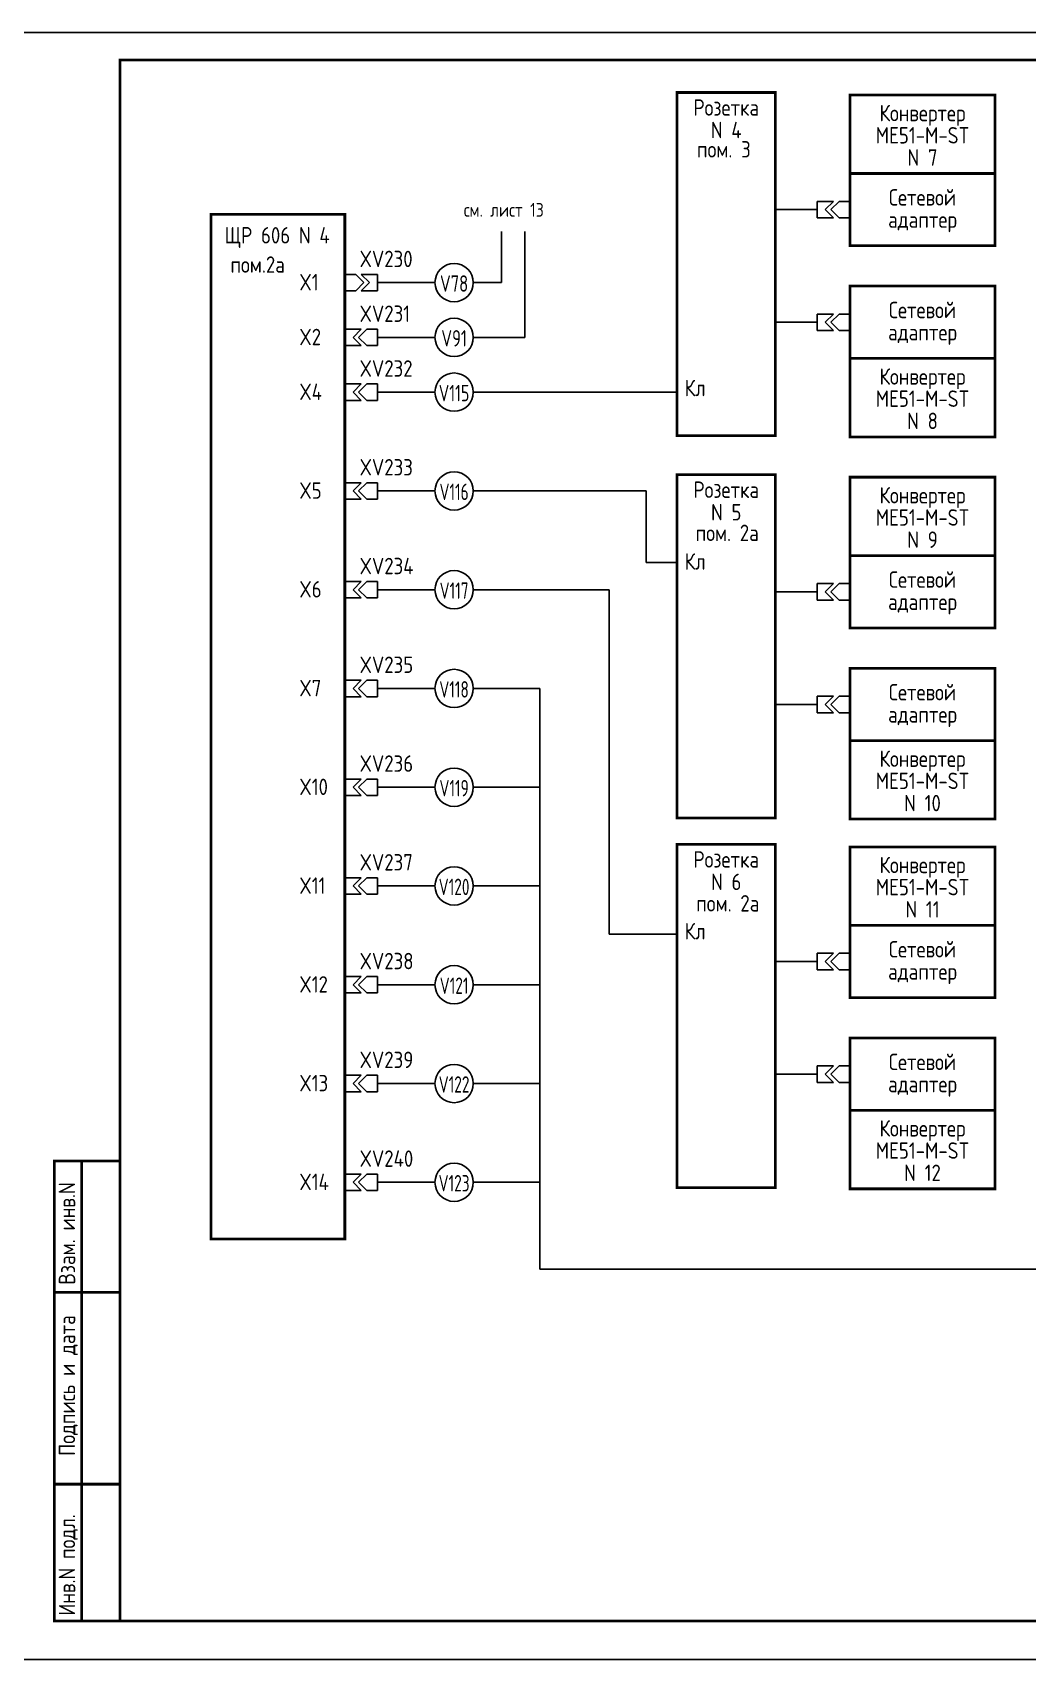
# Model space of a CAD drawing. Header units: millimetres. Extents: x -1014 to 2091, y -2505 to -1739.
# Drawn here: x 1510 to 1691.7, y -2036.3 to -1739.3 of the extents above; entities that cross this region are included whole.
import ezdxf
from ezdxf.enums import TextEntityAlignment as Align

# ---------------------------------------------------------------- set-up
doc = ezdxf.new("R2010")
doc.units = ezdxf.units.MM
doc.layers.add('FORMAT', color=7, linetype='Continuous')
doc.styles.add('SIMPLEX1', font='Simplex.shx', dxfattribs={"width": 0.8})
doc.styles.add('SN', font='Simplex.shx', dxfattribs={"width": 0.8, "oblique": 15})
doc.styles.get("Standard").update_dxf_attribs({"font": 'simplex.shx', "width": 0.8, "height": 2.5})

msp = doc.modelspace()

# ---------------------------------------------------------------- linework, layer by layer
for p, q in [((1653.31, -1771.67), (1645.7, -1771.67)), ((1653.31, -1770.17), (1653.31, -1773.17)), ((1595.66, -1784.99), (1595.66, -1775.69)), ((1599.92, -1794.99), (1599.92, -1775.69)), ((1573.04, -1786.49), (1573.04, -1783.49)), ((1573.04, -1784.99), (1583.51, -1784.99)), ((1590.51, -1784.99), (1595.66, -1784.99)), ((1653.31, -1790.73), (1653.31, -1793.73)), ((1567.04, -1793.49), (1567.04, -1796.49)), ((1653.31, -1792.23), (1645.7, -1792.23)), ((1573.04, -1794.99), (1583.51, -1794.99)), ((1590.51, -1794.99), (1599.92, -1794.99)), ((1567.04, -1803.49), (1567.04, -1806.49)), ((1573.04, -1804.99), (1583.51, -1804.99)), ((1590.51, -1804.99), (1627.71, -1804.99)), ((1567.04, -1821.52), (1567.04, -1824.52)), ((1573.04, -1823.02), (1583.51, -1823.02)), ((1622.1, -1823.02), (1590.51, -1823.02)), ((1622.1, -1836.1), (1622.1, -1823.02)), ((1627.71, -1836.1), (1622.1, -1836.1)), ((1567.04, -1839.55), (1567.04, -1842.55)), ((1573.04, -1841.05), (1583.51, -1841.05)), ((1615.32, -1841.05), (1590.51, -1841.05)), ((1615.32, -1903.91), (1615.32, -1841.05)), ((1653.31, -1839.94), (1653.31, -1842.94)), ((1653.31, -1841.44), (1645.7, -1841.44)), ((1567.04, -1857.58), (1567.04, -1860.58)), ((1573.04, -1859.08), (1583.51, -1859.08)), ((1590.51, -1859.08), (1602.67, -1859.08)), ((1602.67, -1859.08), (1602.67, -1949.23)), ((1653.31, -1862), (1645.7, -1862)), ((1653.31, -1860.5), (1653.31, -1863.5)), ((1567.04, -1875.61), (1567.04, -1878.61)), ((1573.04, -1877.11), (1583.51, -1877.11)), ((1590.51, -1877.11), (1602.67, -1877.11)), ((1567.04, -1893.64), (1567.04, -1896.64)), ((1573.04, -1895.14), (1583.51, -1895.14)), ((1590.51, -1895.14), (1602.67, -1895.14)), ((1627.71, -1903.91), (1615.32, -1903.91)), ((1653.31, -1908.93), (1645.7, -1908.93)), ((1653.31, -1907.43), (1653.31, -1910.43)), ((1567.04, -1911.67), (1567.04, -1914.67)), ((1573.04, -1913.17), (1583.51, -1913.17)), ((1590.51, -1913.17), (1602.67, -1913.17)), ((1567.04, -1929.7), (1567.04, -1932.7)), ((1653.31, -1929.49), (1645.7, -1929.49)), ((1653.31, -1927.99), (1653.31, -1930.99)), ((1573.04, -1931.2), (1583.51, -1931.2)), ((1590.51, -1931.2), (1602.67, -1931.2)), ((1567.04, -1947.73), (1567.04, -1950.73)), ((1573.04, -1949.23), (1583.51, -1949.23)), ((1590.51, -1949.23), (1602.67, -1949.23)), ((1602.67, -1949.23), (1602.67, -1965.1)), ((1602.67, -1965.1), (1796.88, -1965.1))]:
    msp.add_line(p, q)
at = {"ltscale": 2}
for p, q in [((1653.31, -1770.17), (1656.31, -1770.17)), ((1653.31, -1770.17), (1656.31, -1770.17)), ((1656.31, -1770.17), (1654.81, -1771.67)), ((1656.31, -1770.17), (1654.81, -1771.67)), ((1656.31, -1773.17), (1654.81, -1771.67)), ((1656.31, -1773.17), (1654.81, -1771.67)), ((1657.31, -1770.17), (1655.81, -1771.67)), ((1657.31, -1770.17), (1655.81, -1771.67)), ((1657.31, -1773.17), (1655.81, -1771.67)), ((1657.31, -1773.17), (1655.81, -1771.67)), ((1657.31, -1770.17), (1659.31, -1770.17)), ((1657.31, -1770.17), (1659.31, -1770.17)), ((1659.31, -1770.17), (1659.31, -1773.17)), ((1659.31, -1770.17), (1659.31, -1773.17)), ((1653.31, -1773.17), (1656.31, -1773.17)), ((1653.31, -1773.17), (1656.31, -1773.17)), ((1659.31, -1773.17), (1657.31, -1773.17)), ((1659.31, -1773.17), (1657.31, -1773.17)), ((1567.04, -1786.49), (1567.04, -1783.49)), ((1567.04, -1783.49), (1569.04, -1783.49)), ((1567.04, -1786.49), (1567.04, -1783.49)), ((1567.04, -1783.49), (1569.04, -1783.49)), ((1569.04, -1783.49), (1570.54, -1784.99)), ((1569.04, -1783.49), (1570.54, -1784.99)), ((1573.04, -1783.49), (1570.04, -1783.49)), ((1570.04, -1783.49), (1571.54, -1784.99)), ((1573.04, -1783.49), (1570.04, -1783.49)), ((1570.04, -1783.49), (1571.54, -1784.99)), ((1569.04, -1786.49), (1567.04, -1786.49)), ((1569.04, -1786.49), (1567.04, -1786.49)), ((1569.04, -1786.49), (1570.54, -1784.99)), ((1569.04, -1786.49), (1570.54, -1784.99)), ((1570.04, -1786.49), (1571.54, -1784.99)), ((1570.04, -1786.49), (1571.54, -1784.99)), ((1573.04, -1786.49), (1570.04, -1786.49)), ((1573.04, -1786.49), (1570.04, -1786.49)), ((1653.31, -1790.73), (1656.31, -1790.73)), ((1653.31, -1790.73), (1656.31, -1790.73)), ((1656.31, -1790.73), (1654.81, -1792.23)), ((1656.31, -1790.73), (1654.81, -1792.23)), ((1657.31, -1790.73), (1655.81, -1792.23)), ((1657.31, -1790.73), (1655.81, -1792.23)), ((1657.31, -1790.73), (1659.31, -1790.73)), ((1657.31, -1790.73), (1659.31, -1790.73)), ((1659.31, -1790.73), (1659.31, -1793.73)), ((1659.31, -1790.73), (1659.31, -1793.73)), ((1567.04, -1793.49), (1570.04, -1793.49)), ((1567.04, -1793.49), (1570.04, -1793.49)), ((1570.04, -1793.49), (1568.54, -1794.99)), ((1570.04, -1793.49), (1568.54, -1794.99)), ((1571.04, -1793.49), (1569.54, -1794.99)), ((1571.04, -1793.49), (1569.54, -1794.99)), ((1571.04, -1793.49), (1573.04, -1793.49)), ((1571.04, -1793.49), (1573.04, -1793.49)), ((1573.04, -1793.49), (1573.04, -1796.49)), ((1573.04, -1793.49), (1573.04, -1796.49)), ((1653.31, -1793.73), (1656.31, -1793.73)), ((1653.31, -1793.73), (1656.31, -1793.73)), ((1656.31, -1793.73), (1654.81, -1792.23)), ((1656.31, -1793.73), (1654.81, -1792.23)), ((1657.31, -1793.73), (1655.81, -1792.23)), ((1657.31, -1793.73), (1655.81, -1792.23)), ((1659.31, -1793.73), (1657.31, -1793.73)), ((1659.31, -1793.73), (1657.31, -1793.73)), ((1567.04, -1796.49), (1570.04, -1796.49)), ((1567.04, -1796.49), (1570.04, -1796.49)), ((1570.04, -1796.49), (1568.54, -1794.99)), ((1570.04, -1796.49), (1568.54, -1794.99)), ((1571.04, -1796.49), (1569.54, -1794.99)), ((1571.04, -1796.49), (1569.54, -1794.99)), ((1573.04, -1796.49), (1571.04, -1796.49)), ((1573.04, -1796.49), (1571.04, -1796.49)), ((1567.04, -1803.49), (1570.04, -1803.49)), ((1567.04, -1803.49), (1570.04, -1803.49)), ((1570.04, -1803.49), (1568.54, -1804.99)), ((1570.04, -1803.49), (1568.54, -1804.99)), ((1570.04, -1806.49), (1568.54, -1804.99)), ((1570.04, -1806.49), (1568.54, -1804.99)), ((1571.04, -1803.49), (1569.54, -1804.99)), ((1571.04, -1803.49), (1569.54, -1804.99)), ((1571.04, -1806.49), (1569.54, -1804.99)), ((1571.04, -1806.49), (1569.54, -1804.99)), ((1571.04, -1803.49), (1573.04, -1803.49)), ((1571.04, -1803.49), (1573.04, -1803.49)), ((1573.04, -1803.49), (1573.04, -1806.49)), ((1573.04, -1803.49), (1573.04, -1806.49)), ((1567.04, -1806.49), (1570.04, -1806.49)), ((1567.04, -1806.49), (1570.04, -1806.49)), ((1573.04, -1806.49), (1571.04, -1806.49)), ((1573.04, -1806.49), (1571.04, -1806.49)), ((1567.04, -1821.52), (1570.04, -1821.52)), ((1567.04, -1821.52), (1570.04, -1821.52)), ((1570.04, -1821.52), (1568.54, -1823.02)), ((1570.04, -1821.52), (1568.54, -1823.02)), ((1570.04, -1824.52), (1568.54, -1823.02)), ((1570.04, -1824.52), (1568.54, -1823.02)), ((1571.04, -1821.52), (1569.54, -1823.02)), ((1571.04, -1821.52), (1569.54, -1823.02)), ((1571.04, -1824.52), (1569.54, -1823.02)), ((1571.04, -1824.52), (1569.54, -1823.02)), ((1571.04, -1821.52), (1573.04, -1821.52)), ((1571.04, -1821.52), (1573.04, -1821.52)), ((1573.04, -1821.52), (1573.04, -1824.52)), ((1573.04, -1821.52), (1573.04, -1824.52)), ((1567.04, -1824.52), (1570.04, -1824.52)), ((1567.04, -1824.52), (1570.04, -1824.52)), ((1573.04, -1824.52), (1571.04, -1824.52)), ((1573.04, -1824.52), (1571.04, -1824.52)), ((1567.04, -1839.55), (1570.04, -1839.55)), ((1567.04, -1839.55), (1570.04, -1839.55)), ((1570.04, -1839.55), (1568.54, -1841.05)), ((1570.04, -1839.55), (1568.54, -1841.05)), ((1570.04, -1842.55), (1568.54, -1841.05)), ((1570.04, -1842.55), (1568.54, -1841.05)), ((1571.04, -1839.55), (1569.54, -1841.05)), ((1571.04, -1839.55), (1569.54, -1841.05)), ((1571.04, -1842.55), (1569.54, -1841.05)), ((1571.04, -1842.55), (1569.54, -1841.05)), ((1571.04, -1839.55), (1573.04, -1839.55)), ((1571.04, -1839.55), (1573.04, -1839.55)), ((1573.04, -1839.55), (1573.04, -1842.55)), ((1573.04, -1839.55), (1573.04, -1842.55)), ((1653.31, -1839.94), (1656.31, -1839.94)), ((1653.31, -1839.94), (1656.31, -1839.94)), ((1656.31, -1839.94), (1654.81, -1841.44)), ((1656.31, -1839.94), (1654.81, -1841.44)), ((1657.31, -1839.94), (1655.81, -1841.44)), ((1657.31, -1839.94), (1655.81, -1841.44)), ((1657.31, -1839.94), (1659.31, -1839.94)), ((1657.31, -1839.94), (1659.31, -1839.94)), ((1659.31, -1839.94), (1659.31, -1842.94)), ((1659.31, -1839.94), (1659.31, -1842.94)), ((1567.04, -1842.55), (1570.04, -1842.55)), ((1567.04, -1842.55), (1570.04, -1842.55)), ((1573.04, -1842.55), (1571.04, -1842.55)), ((1573.04, -1842.55), (1571.04, -1842.55)), ((1653.31, -1842.94), (1656.31, -1842.94)), ((1653.31, -1842.94), (1656.31, -1842.94)), ((1656.31, -1842.94), (1654.81, -1841.44)), ((1656.31, -1842.94), (1654.81, -1841.44)), ((1657.31, -1842.94), (1655.81, -1841.44)), ((1657.31, -1842.94), (1655.81, -1841.44)), ((1659.31, -1842.94), (1657.31, -1842.94)), ((1659.31, -1842.94), (1657.31, -1842.94)), ((1567.04, -1857.58), (1570.04, -1857.58)), ((1567.04, -1857.58), (1570.04, -1857.58)), ((1570.04, -1857.58), (1568.54, -1859.08)), ((1570.04, -1857.58), (1568.54, -1859.08)), ((1570.04, -1860.58), (1568.54, -1859.08)), ((1570.04, -1860.58), (1568.54, -1859.08)), ((1571.04, -1857.58), (1569.54, -1859.08)), ((1571.04, -1857.58), (1569.54, -1859.08)), ((1571.04, -1860.58), (1569.54, -1859.08)), ((1571.04, -1860.58), (1569.54, -1859.08)), ((1571.04, -1857.58), (1573.04, -1857.58)), ((1571.04, -1857.58), (1573.04, -1857.58)), ((1573.04, -1857.58), (1573.04, -1860.58)), ((1573.04, -1857.58), (1573.04, -1860.58)), ((1567.04, -1860.58), (1570.04, -1860.58)), ((1567.04, -1860.58), (1570.04, -1860.58)), ((1573.04, -1860.58), (1571.04, -1860.58)), ((1573.04, -1860.58), (1571.04, -1860.58)), ((1653.31, -1860.5), (1656.31, -1860.5)), ((1653.31, -1860.5), (1656.31, -1860.5)), ((1656.31, -1860.5), (1654.81, -1862)), ((1656.31, -1860.5), (1654.81, -1862)), ((1656.31, -1863.5), (1654.81, -1862)), ((1656.31, -1863.5), (1654.81, -1862)), ((1657.31, -1860.5), (1655.81, -1862)), ((1657.31, -1860.5), (1655.81, -1862)), ((1657.31, -1863.5), (1655.81, -1862)), ((1657.31, -1863.5), (1655.81, -1862)), ((1657.31, -1860.5), (1659.31, -1860.5)), ((1657.31, -1860.5), (1659.31, -1860.5)), ((1659.31, -1860.5), (1659.31, -1863.5)), ((1659.31, -1860.5), (1659.31, -1863.5)), ((1653.31, -1863.5), (1656.31, -1863.5)), ((1653.31, -1863.5), (1656.31, -1863.5)), ((1659.31, -1863.5), (1657.31, -1863.5)), ((1659.31, -1863.5), (1657.31, -1863.5)), ((1567.04, -1875.61), (1570.04, -1875.61)), ((1567.04, -1875.61), (1570.04, -1875.61)), ((1570.04, -1875.61), (1568.54, -1877.11)), ((1570.04, -1875.61), (1568.54, -1877.11)), ((1571.04, -1875.61), (1569.54, -1877.11)), ((1571.04, -1875.61), (1569.54, -1877.11)), ((1571.04, -1875.61), (1573.04, -1875.61)), ((1571.04, -1875.61), (1573.04, -1875.61)), ((1573.04, -1875.61), (1573.04, -1878.61)), ((1573.04, -1875.61), (1573.04, -1878.61)), ((1567.04, -1878.61), (1570.04, -1878.61)), ((1567.04, -1878.61), (1570.04, -1878.61)), ((1570.04, -1878.61), (1568.54, -1877.11)), ((1570.04, -1878.61), (1568.54, -1877.11)), ((1571.04, -1878.61), (1569.54, -1877.11)), ((1571.04, -1878.61), (1569.54, -1877.11)), ((1573.04, -1878.61), (1571.04, -1878.61)), ((1573.04, -1878.61), (1571.04, -1878.61)), ((1567.04, -1893.64), (1570.04, -1893.64)), ((1567.04, -1893.64), (1570.04, -1893.64)), ((1570.04, -1893.64), (1568.54, -1895.14)), ((1570.04, -1893.64), (1568.54, -1895.14)), ((1571.04, -1893.64), (1569.54, -1895.14)), ((1571.04, -1893.64), (1569.54, -1895.14)), ((1571.04, -1893.64), (1573.04, -1893.64)), ((1571.04, -1893.64), (1573.04, -1893.64)), ((1573.04, -1893.64), (1573.04, -1896.64)), ((1573.04, -1893.64), (1573.04, -1896.64)), ((1567.04, -1896.64), (1570.04, -1896.64)), ((1567.04, -1896.64), (1570.04, -1896.64)), ((1570.04, -1896.64), (1568.54, -1895.14)), ((1570.04, -1896.64), (1568.54, -1895.14)), ((1571.04, -1896.64), (1569.54, -1895.14)), ((1571.04, -1896.64), (1569.54, -1895.14)), ((1573.04, -1896.64), (1571.04, -1896.64)), ((1573.04, -1896.64), (1571.04, -1896.64)), ((1653.31, -1907.43), (1656.31, -1907.43)), ((1653.31, -1907.43), (1656.31, -1907.43)), ((1656.31, -1907.43), (1654.81, -1908.93)), ((1656.31, -1907.43), (1654.81, -1908.93)), ((1656.31, -1910.43), (1654.81, -1908.93)), ((1656.31, -1910.43), (1654.81, -1908.93)), ((1657.31, -1907.43), (1655.81, -1908.93)), ((1657.31, -1907.43), (1655.81, -1908.93)), ((1657.31, -1910.43), (1655.81, -1908.93)), ((1657.31, -1910.43), (1655.81, -1908.93)), ((1657.31, -1907.43), (1659.31, -1907.43)), ((1657.31, -1907.43), (1659.31, -1907.43)), ((1659.31, -1907.43), (1659.31, -1910.43)), ((1659.31, -1907.43), (1659.31, -1910.43)), ((1567.04, -1911.67), (1570.04, -1911.67)), ((1567.04, -1911.67), (1570.04, -1911.67)), ((1570.04, -1911.67), (1568.54, -1913.17)), ((1570.04, -1911.67), (1568.54, -1913.17)), ((1571.04, -1911.67), (1569.54, -1913.17)), ((1571.04, -1911.67), (1569.54, -1913.17)), ((1571.04, -1911.67), (1573.04, -1911.67)), ((1571.04, -1911.67), (1573.04, -1911.67)), ((1573.04, -1911.67), (1573.04, -1914.67)), ((1573.04, -1911.67), (1573.04, -1914.67)), ((1653.31, -1910.43), (1656.31, -1910.43)), ((1653.31, -1910.43), (1656.31, -1910.43)), ((1659.31, -1910.43), (1657.31, -1910.43)), ((1659.31, -1910.43), (1657.31, -1910.43)), ((1567.04, -1914.67), (1570.04, -1914.67)), ((1567.04, -1914.67), (1570.04, -1914.67)), ((1570.04, -1914.67), (1568.54, -1913.17)), ((1570.04, -1914.67), (1568.54, -1913.17)), ((1571.04, -1914.67), (1569.54, -1913.17)), ((1571.04, -1914.67), (1569.54, -1913.17)), ((1573.04, -1914.67), (1571.04, -1914.67)), ((1573.04, -1914.67), (1571.04, -1914.67)), ((1567.04, -1929.7), (1570.04, -1929.7)), ((1567.04, -1929.7), (1570.04, -1929.7)), ((1570.04, -1929.7), (1568.54, -1931.2)), ((1570.04, -1929.7), (1568.54, -1931.2)), ((1571.04, -1929.7), (1569.54, -1931.2)), ((1571.04, -1929.7), (1569.54, -1931.2)), ((1571.04, -1929.7), (1573.04, -1929.7)), ((1571.04, -1929.7), (1573.04, -1929.7)), ((1573.04, -1929.7), (1573.04, -1932.7)), ((1573.04, -1929.7), (1573.04, -1932.7)), ((1653.31, -1927.99), (1656.31, -1927.99)), ((1653.31, -1927.99), (1656.31, -1927.99)), ((1656.31, -1927.99), (1654.81, -1929.49)), ((1656.31, -1927.99), (1654.81, -1929.49)), ((1656.31, -1930.99), (1654.81, -1929.49)), ((1656.31, -1930.99), (1654.81, -1929.49)), ((1657.31, -1927.99), (1655.81, -1929.49)), ((1657.31, -1927.99), (1655.81, -1929.49)), ((1657.31, -1930.99), (1655.81, -1929.49)), ((1657.31, -1930.99), (1655.81, -1929.49)), ((1657.31, -1927.99), (1659.31, -1927.99)), ((1657.31, -1927.99), (1659.31, -1927.99)), ((1659.31, -1927.99), (1659.31, -1930.99)), ((1659.31, -1927.99), (1659.31, -1930.99)), ((1567.04, -1932.7), (1570.04, -1932.7)), ((1567.04, -1932.7), (1570.04, -1932.7)), ((1570.04, -1932.7), (1568.54, -1931.2)), ((1570.04, -1932.7), (1568.54, -1931.2)), ((1571.04, -1932.7), (1569.54, -1931.2)), ((1571.04, -1932.7), (1569.54, -1931.2)), ((1573.04, -1932.7), (1571.04, -1932.7)), ((1573.04, -1932.7), (1571.04, -1932.7)), ((1653.31, -1930.99), (1656.31, -1930.99)), ((1653.31, -1930.99), (1656.31, -1930.99)), ((1659.31, -1930.99), (1657.31, -1930.99)), ((1659.31, -1930.99), (1657.31, -1930.99)), ((1567.04, -1947.73), (1570.04, -1947.73)), ((1567.04, -1947.73), (1570.04, -1947.73)), ((1570.04, -1947.73), (1568.54, -1949.23)), ((1570.04, -1947.73), (1568.54, -1949.23)), ((1571.04, -1947.73), (1569.54, -1949.23)), ((1571.04, -1947.73), (1569.54, -1949.23)), ((1571.04, -1947.73), (1573.04, -1947.73)), ((1571.04, -1947.73), (1573.04, -1947.73)), ((1573.04, -1947.73), (1573.04, -1950.73)), ((1573.04, -1947.73), (1573.04, -1950.73)), ((1567.04, -1950.73), (1570.04, -1950.73)), ((1567.04, -1950.73), (1570.04, -1950.73)), ((1570.04, -1950.73), (1568.54, -1949.23)), ((1570.04, -1950.73), (1568.54, -1949.23)), ((1571.04, -1950.73), (1569.54, -1949.23)), ((1571.04, -1950.73), (1569.54, -1949.23)), ((1573.04, -1950.73), (1571.04, -1950.73)), ((1573.04, -1950.73), (1571.04, -1950.73))]:
    msp.add_line(p, q, dxfattribs=at)
at = {"const_width": 0.5}
for points in [[(1645.7, -1812.95), (1627.71, -1812.95), (1627.71, -1750.29), (1645.7, -1750.29)], [(1659.31, -1778.27), (1685.8, -1778.27), (1685.8, -1750.74), (1659.31, -1750.74)], [(1659.31, -1778.27), (1685.8, -1778.27), (1685.8, -1765.07), (1659.31, -1765.07)], [(1567.04, -1959.56), (1542.61, -1959.56), (1542.61, -1772.51), (1567.04, -1772.51)], [(1659.31, -1798.83), (1685.8, -1798.83), (1685.8, -1785.63), (1659.31, -1785.63)], [(1659.31, -1813.16), (1685.8, -1813.16), (1685.8, -1785.63), (1659.31, -1785.63)], [(1645.7, -1882.72), (1627.71, -1882.72), (1627.71, -1820.06), (1645.7, -1820.06)], [(1659.31, -1848.04), (1685.8, -1848.04), (1685.8, -1820.51), (1659.31, -1820.51)], [(1659.31, -1848.04), (1685.8, -1848.04), (1685.8, -1834.84), (1659.31, -1834.84)], [(1659.31, -1868.59), (1685.8, -1868.59), (1685.8, -1855.4), (1659.31, -1855.4)], [(1659.31, -1882.93), (1685.8, -1882.93), (1685.8, -1855.4), (1659.31, -1855.4)], [(1645.7, -1950.21), (1627.71, -1950.21), (1627.71, -1887.55), (1645.7, -1887.55)], [(1659.31, -1915.52), (1685.8, -1915.52), (1685.8, -1888), (1659.31, -1888)], [(1659.31, -1915.52), (1685.8, -1915.52), (1685.8, -1902.33), (1659.31, -1902.33)], [(1659.31, -1936.08), (1685.8, -1936.08), (1685.8, -1922.89), (1659.31, -1922.89)], [(1659.31, -1950.42), (1685.8, -1950.42), (1685.8, -1922.89), (1659.31, -1922.89)]]:
    msp.add_lwpolyline(points, close=True, dxfattribs=at)
at = {"linetype": 'Continuous', "const_width": 0.5}
for points in [[(1526, -1945.34), (1514, -1945.34), (1514, -2029.34), (1526, -2029.34)], [(1519, -1945.34), (1519, -2029.34)], [(1514, -1969.34), (1526, -1969.34)], [(1514, -2004.34), (1526, -2004.34)]]:
    msp.add_lwpolyline(points, dxfattribs=at)
at = {"color": 4, "linetype": 'Continuous'}
for centre in [(1587.01, -1784.99), (1587.01, -1784.99), (1587.01, -1794.99), (1587.01, -1794.99), (1587.01, -1804.99), (1587.01, -1804.99), (1587.01, -1823.02), (1587.01, -1823.02), (1587.01, -1841.05), (1587.01, -1841.05), (1587.01, -1859.08), (1587.01, -1859.08), (1587.01, -1877.11), (1587.01, -1877.11), (1587.01, -1895.14), (1587.01, -1895.14), (1587.01, -1913.17), (1587.01, -1913.17), (1587.01, -1931.2), (1587.01, -1931.2), (1587.01, -1949.23), (1587.01, -1949.23)]:
    msp.add_circle(centre, 3.5, dxfattribs=at)
at = {"layer": 'FORMAT', "ltscale": 10}
msp.add_lwpolyline([(1506, -2036.34), (1506, -1739.34), (1926, -1739.34), (1926, -2036.34), (1506, -2036.34)], dxfattribs=at)
at = {"layer": 'FORMAT', "ltscale": 10, "const_width": 0.5}
msp.add_lwpolyline([(1526, -2029.34), (1526, -1744.34), (1921, -1744.34), (1921, -2029.34), (1526, -2029.34)], dxfattribs=at)
at = {"layer": 'FORMAT', "linetype": 'Continuous', "const_width": 0.5}
msp.add_lwpolyline([(1514, -1945.34), (1526, -1945.34)], dxfattribs=at)
at = {"layer": 'FORMAT', "linetype": 'Continuous'}
for points in [[(1526, -2029.34), (1514, -2029.34), (1514, -1945.34)], [(1519, -1945.34), (1519, -2029.34)], [(1526, -1969.34), (1514, -1969.34)], [(1526, -2004.34), (1514, -2004.34)]]:
    msp.add_lwpolyline(points, dxfattribs=at)

# ---------------------------------------------------------------- texts
at = {"width": 0.8}
for s, p in [('Розетка', (1636.71, -1753.03)), ('Конвертер', (1672.56, -1754.04)), ('N 4', (1636.71, -1757.14)), ('ME51-M-ST', (1672.56, -1758.1)), ('пом. 3', (1636.28, -1760.66)), ('N 7', (1672.56, -1762.15)), ('Сетевой', (1672.56, -1769.43)), ('адаптер', (1672.56, -1773.49)), ('ЩР 606 N 4', (1554.69, -1776.35)), ('пом.2а ', (1551.92, -1781.7)), ('Сетевой', (1672.56, -1789.99)), ('адаптер', (1672.56, -1794.05)), ('Конвертер', (1672.56, -1802.13)), ('ME51-M-ST', (1672.56, -1806.18)), ('N 8', (1672.56, -1810.24)), ('Розетка', (1636.71, -1822.8)), ('Конвертер', (1672.56, -1823.81)), ('N 5', (1636.71, -1826.91)), ('ME51-M-ST', (1672.56, -1827.87)), ('пом. 2а', (1636.89, -1830.68)), ('N 9', (1672.56, -1831.92)), ('Сетевой', (1672.56, -1839.2)), ('адаптер', (1672.56, -1843.26)), ('Сетевой', (1672.56, -1859.76)), ('адаптер', (1672.56, -1863.82)), ('Конвертер', (1672.56, -1871.9)), ('ME51-M-ST', (1672.56, -1875.95)), ('N 10', (1672.56, -1880.01)), ('Розетка', (1636.71, -1890.29)), ('Конвертер', (1672.56, -1891.3)), ('N 6', (1636.71, -1894.39)), ('ME51-M-ST', (1672.56, -1895.35)), ('пом. 2а', (1636.99, -1898.3)), ('N 11', (1672.56, -1899.41)), ('Сетевой', (1672.56, -1906.69)), ('адаптер', (1672.56, -1910.75)), ('Сетевой', (1672.56, -1927.25)), ('адаптер', (1672.56, -1931.3)), ('Конвертер', (1672.56, -1939.38)), ('ME51-M-ST', (1672.56, -1943.44)), ('N 12', (1672.56, -1947.5))]:
    msp.add_text(s, height=3, dxfattribs=at).set_placement(p, align=Align.MIDDLE_CENTER)
for s, height, p in [('см. лист 13', 2.5, (1588.78, -1772.96)), ('Кл', 3, (1629.11, -1805.73)), ('Кл', 3, (1629.11, -1837.4)), ('Кл', 3, (1629.11, -1904.89))]:
    msp.add_text(s, height=height, dxfattribs=at).set_placement(p)
at = {"linetype": 'Continuous', "style": 'SIMPLEX1', "width": 0.8}
for s, p in [('XV230', (1569.74, -1782.17)), ('X1', (1558.74, -1786.42)), ('XV231', (1569.74, -1792.17)), ('X2', (1558.74, -1796.42)), ('XV232', (1569.74, -1802.17)), ('X4', (1558.74, -1806.42)), ('XV233', (1569.74, -1820.2)), ('X5', (1558.74, -1824.45)), ('XV234', (1569.74, -1838.23)), ('X6', (1558.74, -1842.48)), ('XV235', (1569.74, -1856.26)), ('X7', (1558.74, -1860.51)), ('XV236', (1569.74, -1874.29)), ('X10', (1558.74, -1878.54)), ('XV237', (1569.74, -1892.32)), ('X11', (1558.74, -1896.57)), ('XV238', (1569.74, -1910.35)), ('X12', (1558.74, -1914.6)), ('XV239', (1569.74, -1928.38)), ('X13', (1558.74, -1932.63)), ('XV240', (1569.74, -1946.41)), ('X14', (1558.74, -1950.66))]:
    msp.add_text(s, height=3, dxfattribs=at).set_placement(p)
at = {"color": 4, "linetype": 'Continuous', "style": 'SIMPLEX1'}
for s, width, p in [('V78', 0.7, (1587, -1785.16)), ('V91', 0.7, (1587, -1795.16)), ('V115', 0.68, (1587, -1805.16)), ('V116', 0.65, (1587, -1823.19)), ('V117', 0.65, (1587, -1841.22)), ('V118', 0.65, (1587, -1859.25)), ('V119', 0.65, (1587, -1877.28)), ('V120', 0.65, (1587, -1895.31)), ('V121', 0.65, (1587, -1913.34)), ('V122', 0.65, (1587, -1931.37)), ('V123', 0.65, (1587, -1949.4))]:
    msp.add_text(s, height=3, dxfattribs=dict(at, width=width)).set_placement(p, align=Align.MIDDLE_CENTER)
at = {"layer": 'FORMAT', "linetype": 'Continuous', "style": 'SN', "width": 0.8}
for s, p in [('Взам. инв.N', (1517.79, -1967.92)), ('Инв.N подл.', (1517.79, -2028.34))]:
    msp.add_text(s, height=3, rotation=90, dxfattribs=at).set_placement(p)
msp.add_text('Подпись и дата', height=3, rotation=90, dxfattribs=at).set_placement((1517.79, -1986.34), align=Align.CENTER)

doc.saveas('drawing.dxf')
